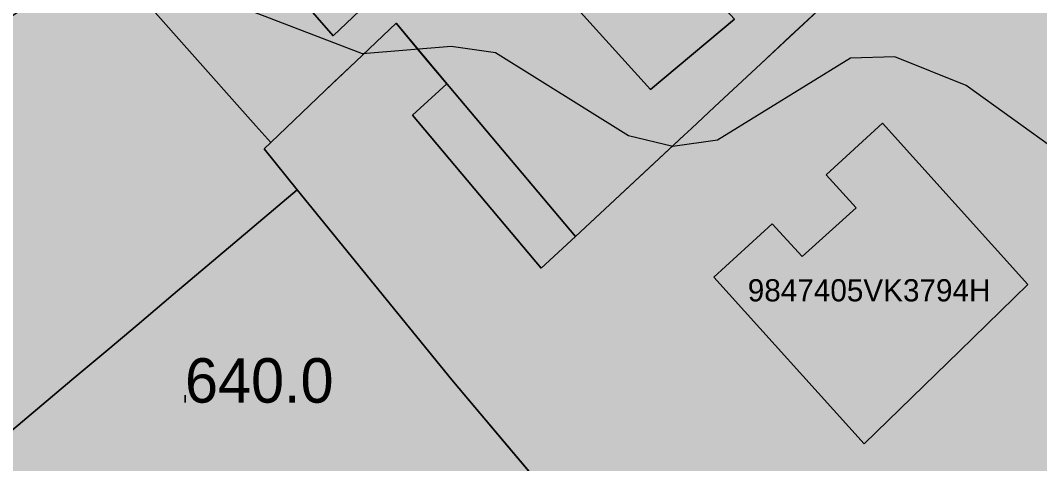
# Model space of a CAD drawing. Header units: metres. Extents: x -6 to 1255, y -2 to 532.
# Drawn here: x 35.55 to 81.46, y 61.93 to 81.87 of the extents above; entities that cross this region are included whole.
import ezdxf

# ---------------------------------------------------------------- set-up
doc = ezdxf.new("R2010")
doc.units = ezdxf.units.M
doc.header["$MEASUREMENT"] = 0
for name, color, linetype, lineweight, true_color in [('TPX_BUILDINGS', 7, 'CONTINUOUS', 0, 0x000000), ('TPX_BUILDINGS_HATCH', 7, 'CONTINUOUS', 0, 0xf0f0f0), ('TPX_BUILDINGS_SHADOWS_HATCH', 7, 'CONTINUOUS', 0, 0x000000), ('TPX_BUILDINGS_SHADOWS_OUTLINES', 7, 'CONTINUOUS', 0, 0x000000), ('TPX_CADASTRES', 7, 'CONTINUOUS', 0, 0x646464), ('TPX_CADASTRES_TEXT', 7, 'CONTINUOUS', 0, 0x000000), ('TPX_RELIEF_CONTOUR_LINES', 7, 'CONTINUOUS', 0, 0x969696), ('TPX_RELIEF_CONTOUR_LINES_TEXT', 7, 'CONTINUOUS', 0, 0x000000)]:
    doc.layers.add(name, color=color, linetype=linetype, lineweight=lineweight, true_color=true_color)

msp = doc.modelspace()

# ---------------------------------------------------------------- hatches: boundary and pattern name
at = {"layer": 'TPX_BUILDINGS_HATCH'}
h = msp.add_hatch(color=256, dxfattribs=at)
h.paths.add_polyline_path([(46.822, 76.374), (46.522, 76.094), (48.012, 74.244), (54.982, 65.694), (55.292, 65.324), (57.778, 62.381), (60.082, 59.654), (60.312, 59.383), (60.449, 59.221), (62.582, 61.033), (68.791, 53.703), (66.711, 51.833), (66.611, 51.743), (68.711, 49.413), (68.959, 49.141), (72.781, 44.953), (74.888, 42.63), (76.21, 41.172), (76.581, 40.763), (86.172, 53.302), (86.471, 53.693), (88.171, 55.923), (88.491, 56.343), (95.631, 65.693), (96.052, 66.243), (98.251, 69.113), (97.87, 69.522), (94.264, 73.385), (94.172, 73.483), (93.462, 74.253), (93.33, 74.402), (85.693, 83.004), (84.842, 83.963), (84.693, 84.134), (82.482, 82.213), (73.522, 92.404), (75.482, 94.134), (74.472, 95.244), (71.432, 98.584), (68.352, 101.984), (64.299, 98.457), (63.272, 97.564), (63.164, 97.471), (66.112, 94.214), (64.492, 92.684), (66.368, 90.61), (72.772, 83.533), (70.239, 81.177), (68.892, 79.924), (66.812, 77.984), (65.772, 77.014), (65.452, 76.714), (64.965, 76.26), (60.552, 72.144), (59.002, 70.724), (53.202, 77.604), (54.752, 79.024), (53.772, 80.194), (52.472, 81.744), (50.662, 80.024), (49.673, 79.092), (49.272, 78.714), (46.822, 76.374)])
h.paths.add_polyline_path([(66.782, 70.313), (69.412, 72.713), (70.762, 71.243), (73.192, 73.443), (71.842, 74.923), (74.382, 77.243), (80.932, 69.993), (77.852, 66.993), (75.702, 64.903), (73.552, 62.823), (66.782, 70.313)], flags=16)
for points in [[(36.382, 96.364), (32.252, 92.764), (33.542, 91.314), (42.922, 80.764), (46.152, 77.134), (46.822, 76.374), (49.272, 78.714), (49.673, 79.092), (50.662, 80.024), (52.472, 81.744), (53.772, 80.194), (54.752, 79.024), (54.862, 78.894), (60.552, 72.144), (64.965, 76.26), (65.452, 76.714), (65.772, 77.014), (66.812, 77.984), (68.892, 79.924), (70.239, 81.177), (72.772, 83.533), (66.368, 90.61), (64.492, 92.684), (61.482, 96.014), (60.792, 96.784), (57.124, 93.391), (62.382, 87.694), (67.712, 81.924), (63.926, 78.766), (57.182, 86.214), (56.132, 87.364), (49.632, 81.184), (40.772, 91.334), (36.382, 96.364)], [(13.332, 71.174), (8.942, 66.604), (9.792, 65.694), (22.022, 52.384), (25.382, 55.194), (26.932, 56.484), (37.862, 65.694), (39.482, 67.054), (40.802, 68.164), (42.432, 69.544), (45.212, 71.884), (48.012, 74.244), (46.522, 76.094), (46.822, 76.374), (46.152, 77.134), (42.922, 80.764), (33.542, 91.314), (31.592, 89.344), (25.992, 83.674), (25.562, 83.284), (23.452, 81.404), (21.582, 79.744), (13.332, 71.174)], [(25.382, 55.194), (22.022, 52.384), (27.95, 46.012), (29.502, 44.344), (33.382, 40.174), (35.321, 38.104), (39.991, 42.124), (49.222, 50.284), (60.082, 59.654), (57.778, 62.381), (55.292, 65.324), (54.982, 65.694), (48.012, 74.244), (45.212, 71.884), (42.432, 69.544), (40.802, 68.164), (39.482, 67.054), (37.862, 65.694), (26.932, 56.484), (25.382, 55.194)]]:
    msp.add_hatch(color=256, dxfattribs=at).paths.add_polyline_path(points)
at = {"layer": 'TPX_BUILDINGS_SHADOWS_HATCH'}
for points in [[(38.562, 98.274), (36.382, 96.364), (40.772, 91.334), (49.632, 81.184), (56.132, 87.364), (57.182, 86.214), (63.926, 78.766), (67.712, 81.924), (62.382, 87.694), (57.124, 93.391), (49.172, 86.034), (42.722, 93.474), (41.702, 94.664), (39.142, 97.614), (38.562, 98.274)], [(54.752, 79.024), (53.202, 77.604), (59.002, 70.724), (60.552, 72.144), (54.862, 78.894), (54.752, 79.024)], [(69.412, 72.713), (66.782, 70.313), (73.552, 62.823), (75.702, 64.903), (77.852, 66.993), (80.932, 69.993), (74.382, 77.243), (71.842, 74.923), (73.192, 73.443), (70.762, 71.243), (69.412, 72.713)]]:
    msp.add_hatch(color=256, dxfattribs=at).paths.add_polyline_path(points)

# ---------------------------------------------------------------- linework, layer by layer
at = {"layer": 'TPX_BUILDINGS', "elevation": 0.042}
for points in [[(13.332, 71.174), (8.942, 66.604), (9.792, 65.694), (22.022, 52.384), (25.382, 55.194), (26.932, 56.484), (37.862, 65.694), (39.482, 67.054), (40.802, 68.164), (42.432, 69.544), (45.212, 71.884), (48.012, 74.244), (46.522, 76.094), (46.822, 76.374), (46.152, 77.134), (42.922, 80.764), (33.542, 91.314), (31.592, 89.344), (25.992, 83.674), (25.562, 83.284), (23.452, 81.404), (21.582, 79.744)], [(66.782, 70.313), (69.412, 72.713), (70.762, 71.243), (73.192, 73.443), (71.842, 74.923), (74.382, 77.243), (80.932, 69.993), (77.852, 66.993), (75.702, 64.903), (73.552, 62.823)], [(25.382, 55.194), (22.022, 52.384), (27.95, 46.012), (29.502, 44.344), (33.382, 40.174), (35.321, 38.104), (39.991, 42.124), (49.222, 50.284), (60.082, 59.654), (57.778, 62.381), (55.292, 65.324), (54.982, 65.694), (48.012, 74.244), (45.212, 71.884), (42.432, 69.544), (40.802, 68.164), (39.482, 67.054), (37.862, 65.694), (26.932, 56.484)]]:
    msp.add_lwpolyline(points, close=True, dxfattribs=at)
for points in [[(33.542, 91.314), (42.922, 80.764), (46.152, 77.134), (46.822, 76.374), (49.272, 78.714), (49.673, 79.092), (50.662, 80.024), (52.472, 81.744), (53.772, 80.194), (54.752, 79.024), (54.862, 78.894), (60.552, 72.144), (64.965, 76.26), (65.452, 76.714), (65.772, 77.014), (66.812, 77.984), (68.892, 79.924), (70.239, 81.177), (72.772, 83.533)], [(56.132, 87.364), (49.632, 81.184), (40.772, 91.334)], [(67.712, 81.924), (63.926, 78.766), (57.182, 86.214)], [(72.772, 83.533), (70.239, 81.177), (68.892, 79.924), (66.812, 77.984), (65.772, 77.014), (65.452, 76.714), (64.965, 76.26), (60.552, 72.144), (59.002, 70.724), (53.202, 77.604), (54.752, 79.024), (53.772, 80.194), (52.472, 81.744), (50.662, 80.024), (49.673, 79.092), (49.272, 78.714), (46.822, 76.374), (46.522, 76.094), (48.012, 74.244), (54.982, 65.694), (55.292, 65.324), (57.778, 62.381), (60.082, 59.654)]]:
    msp.add_lwpolyline(points, dxfattribs=at)
at = {"layer": 'TPX_BUILDINGS_SHADOWS_OUTLINES', "elevation": 0.039}
for points in [[(38.562, 98.274), (36.382, 96.364), (40.772, 91.334), (49.632, 81.184), (56.132, 87.364), (57.182, 86.214), (63.926, 78.766), (67.712, 81.924), (62.382, 87.694), (57.124, 93.391), (49.172, 86.034), (42.722, 93.474), (41.702, 94.664), (39.142, 97.614)], [(54.752, 79.024), (53.202, 77.604), (59.002, 70.724), (60.552, 72.144), (54.862, 78.894)], [(69.412, 72.713), (66.782, 70.313), (73.552, 62.823), (75.702, 64.903), (77.852, 66.993), (80.932, 69.993), (74.382, 77.243), (71.842, 74.923), (73.192, 73.443), (70.762, 71.243)]]:
    msp.add_lwpolyline(points, close=True, dxfattribs=at)
at = {"layer": 'TPX_CADASTRES', "elevation": 0.024}
for points in [[(84.182, 84.724), (75.722, 94.344), (75.482, 94.134), (71.432, 98.584), (68.352, 101.984), (63.272, 97.564), (61.482, 96.014), (64.492, 92.684), (72.772, 83.534), (68.892, 79.924), (66.812, 77.984), (65.772, 77.014), (65.452, 76.714), (60.552, 72.144), (54.862, 78.894), (52.472, 81.744), (50.662, 80.024), (49.272, 78.714), (46.822, 76.374), (46.522, 76.094), (48.012, 74.244), (54.982, 65.694), (55.292, 65.324), (60.082, 59.654)], [(33.542, 91.315), (42.922, 80.764), (46.152, 77.134), (46.822, 76.374), (49.272, 78.714), (50.662, 80.024), (52.472, 81.744), (54.862, 78.894), (60.552, 72.144), (65.452, 76.714), (65.772, 77.014), (66.812, 77.984), (68.892, 79.924), (72.772, 83.534)]]:
    msp.add_lwpolyline(points, dxfattribs=at)
for points in [[(13.332, 71.175), (8.942, 66.605), (9.792, 65.695), (22.022, 52.384), (25.382, 55.194), (26.932, 56.484), (37.862, 65.694), (39.482, 67.054), (40.802, 68.164), (42.432, 69.544), (45.212, 71.884), (48.012, 74.244), (46.522, 76.094), (46.822, 76.374), (46.152, 77.134), (42.922, 80.764), (33.542, 91.315), (31.592, 89.345), (25.992, 83.675), (25.562, 83.285), (23.452, 81.405), (21.582, 79.745)], [(25.382, 55.194), (22.022, 52.384), (33.382, 40.174), (35.321, 38.104), (39.991, 42.124), (49.222, 50.284), (60.082, 59.654), (55.292, 65.324), (54.982, 65.694), (48.012, 74.244), (45.212, 71.884), (42.432, 69.544), (40.802, 68.164), (39.482, 67.054), (37.862, 65.694), (26.932, 56.484)]]:
    msp.add_lwpolyline(points, close=True, dxfattribs=at)
at = {"layer": 'TPX_RELIEF_CONTOUR_LINES', "elevation": 0.045}
for points in [[(86.502, 72.951), (78.143, 78.947), (74.933, 80.234), (72.935, 80.174), (66.94, 76.49), (64.942, 76.194), (62.944, 76.684), (56.949, 80.421), (54.951, 80.707), (50.955, 80.375), (42.962, 83.439), (38.965, 83.592), (36.513, 82.944), (33.427, 80.946)], [(42.962, 65.012), (42.962, 64.671), (42.962, 65.012)]]:
    msp.add_lwpolyline(points, dxfattribs=at)

# ---------------------------------------------------------------- texts
at = {"layer": 'TPX_CADASTRES_TEXT'}
msp.add_text('9847405VK3794H', height=1, dxfattribs=at).set_placement((68.311, 69.228, 0.024))
at = {"layer": 'TPX_RELIEF_CONTOUR_LINES_TEXT'}
msp.add_text('640.0', height=2, dxfattribs=at).set_placement((42.962, 64.671, 0.045))

doc.saveas('drawing.dxf')
